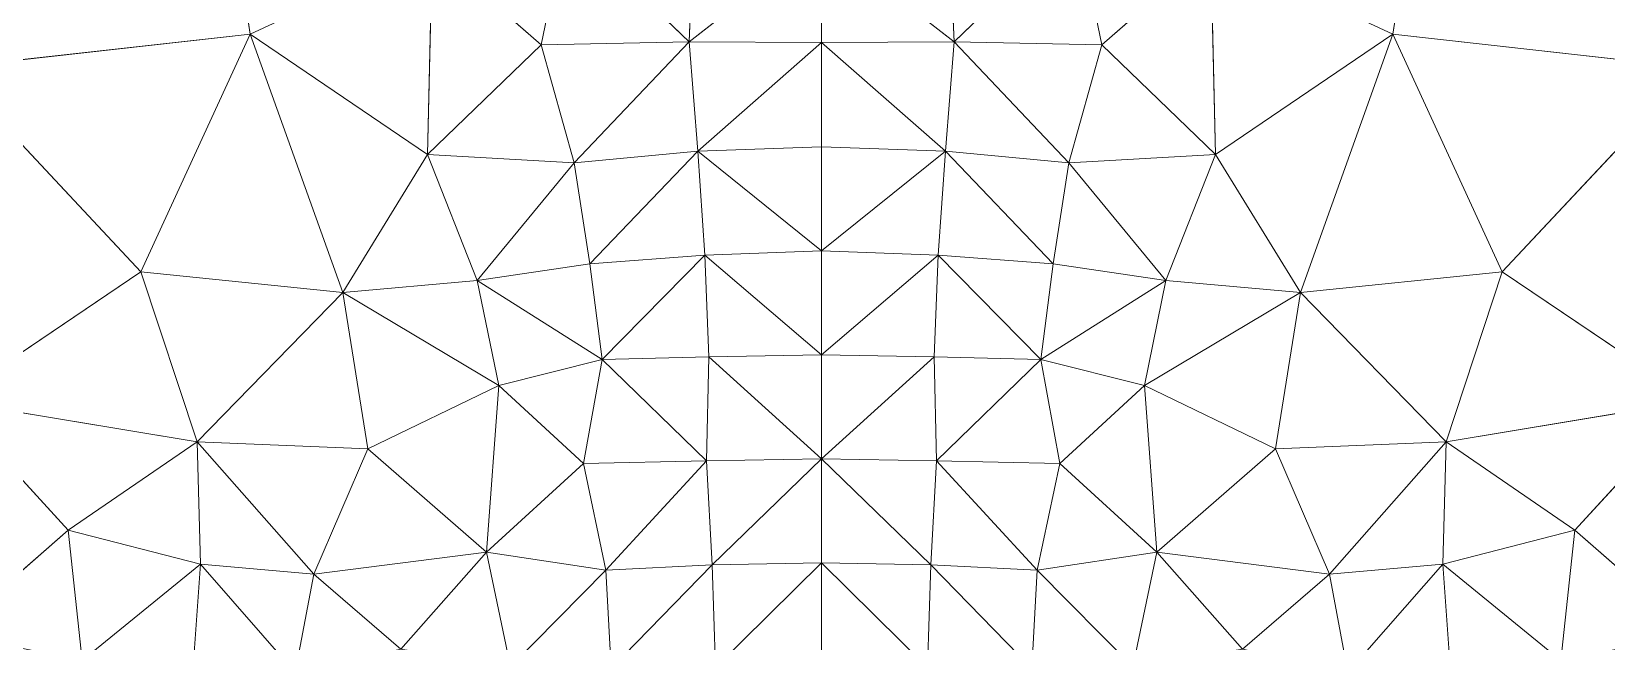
# Model space of a CAD drawing. Header units: metres. Extents: x 0 to 8, y 0 to 4.
# Drawn here: x 1.2734 to 1.7251, y 2.067 to 2.242 of the extents above; entities that cross this region are included whole.
import ezdxf

# ---------------------------------------------------------------- set-up
doc = ezdxf.new("R2010")
doc.units = ezdxf.units.M
doc.header["$MEASUREMENT"] = 0
for name, color, linetype, lineweight in [('DL_FE_MESH', 134, 'Continuous', 0), ('DL_FE_MESH_CELLS_5', 132, 'Continuous', 0), ('DL_FE_MESH_CELLS_6', 132, 'Continuous', 0), ('DL_TOPOLOGY', 7, 'Continuous', 0)]:
    doc.layers.add(name, color=color, linetype=linetype, lineweight=lineweight)

msp = doc.modelspace()

# ---------------------------------------------------------------- linework, layer by layer
at = {"layer": 'DL_FE_MESH'}
for p, q in [((1.33619, 2.24128), (1.32608, 2.30652)), ((1.67392, 2.30652), (1.66381, 2.24128)), ((1.41961, 2.23814), (1.42678, 2.27305)), ((1.462, 2.23905), (1.42678, 2.27305)), ((1.538, 2.23905), (1.57322, 2.27305)), ((1.57322, 2.27305), (1.58039, 2.23814)), ((1.46341, 2.2714), (1.462, 2.23905)), ((1.462, 2.23905), (1.5, 2.26866)), ((1.538, 2.23905), (1.5, 2.26866)), ((1.538, 2.23905), (1.53659, 2.2714)), ((1.33619, 2.24128), (1.38837, 2.26553)), ((1.38837, 2.26553), (1.38702, 2.20674)), ((1.41961, 2.23814), (1.38837, 2.26553)), ((1.61163, 2.26553), (1.58039, 2.23814)), ((1.61298, 2.20674), (1.61163, 2.26553)), ((1.66381, 2.24128), (1.61163, 2.26553)), ((1.25, 2.23162), (1.33619, 2.24128)), ((1.30481, 2.17305), (1.33619, 2.24128)), ((1.36271, 2.16714), (1.33619, 2.24128)), ((1.38702, 2.20674), (1.33619, 2.24128)), ((1.66381, 2.24128), (1.61298, 2.20674)), ((1.66381, 2.24128), (1.63729, 2.16714)), ((1.66381, 2.24128), (1.75, 2.23162)), ((1.66381, 2.24128), (1.69519, 2.17305)), ((1.38702, 2.20674), (1.41961, 2.23814)), ((1.41961, 2.23814), (1.462, 2.23905)), ((1.42906, 2.20431), (1.41961, 2.23814)), ((1.462, 2.23905), (1.42906, 2.20431)), ((1.5, 2.23881), (1.462, 2.23905)), ((1.462, 2.23905), (1.46449, 2.20765)), ((1.46449, 2.20765), (1.5, 2.23881)), ((1.5, 2.23881), (1.538, 2.23905)), ((1.53551, 2.20765), (1.5, 2.23881)), ((1.53551, 2.20765), (1.538, 2.23905)), ((1.58039, 2.23814), (1.538, 2.23905)), ((1.538, 2.23905), (1.57094, 2.20431)), ((1.58039, 2.23814), (1.57094, 2.20431)), ((1.58039, 2.23814), (1.61298, 2.20674)), ((1.30481, 2.17305), (1.25, 2.23162)), ((1.75, 2.23162), (1.69519, 2.17305)), ((1.5, 2.20896), (1.46449, 2.20765)), ((1.5, 2.20896), (1.53551, 2.20765)), ((1.36271, 2.16714), (1.38702, 2.20674)), ((1.40124, 2.17051), (1.38702, 2.20674)), ((1.42906, 2.20431), (1.38702, 2.20674)), ((1.42906, 2.20431), (1.40124, 2.17051)), ((1.42906, 2.20431), (1.46449, 2.20765)), ((1.43359, 2.17538), (1.42906, 2.20431)), ((1.46449, 2.20765), (1.43359, 2.17538)), ((1.46449, 2.20765), (1.5, 2.1791)), ((1.46449, 2.20765), (1.46653, 2.17779)), ((1.53551, 2.20765), (1.5, 2.1791)), ((1.53347, 2.17779), (1.53551, 2.20765)), ((1.57094, 2.20431), (1.53551, 2.20765)), ((1.53551, 2.20765), (1.56641, 2.17538)), ((1.57094, 2.20431), (1.56641, 2.17538)), ((1.61298, 2.20674), (1.57094, 2.20431)), ((1.57094, 2.20431), (1.59876, 2.17051)), ((1.61298, 2.20674), (1.59876, 2.17051)), ((1.61298, 2.20674), (1.63729, 2.16714)), ((1.43359, 2.17538), (1.46653, 2.17779)), ((1.46653, 2.17779), (1.43709, 2.14788)), ((1.5, 2.1791), (1.46653, 2.17779)), ((1.46653, 2.17779), (1.5, 2.14925)), ((1.46653, 2.17779), (1.4677, 2.14861)), ((1.5, 2.1791), (1.53347, 2.17779)), ((1.53347, 2.17779), (1.5, 2.14925)), ((1.5323, 2.14861), (1.53347, 2.17779)), ((1.56641, 2.17538), (1.53347, 2.17779)), ((1.53347, 2.17779), (1.56291, 2.14788)), ((1.25, 2.13606), (1.30481, 2.17305)), ((1.32094, 2.12422), (1.30481, 2.17305)), ((1.30481, 2.17305), (1.36271, 2.16714)), ((1.40124, 2.17051), (1.43359, 2.17538)), ((1.43709, 2.14788), (1.43359, 2.17538)), ((1.56641, 2.17538), (1.56291, 2.14788)), ((1.59876, 2.17051), (1.56641, 2.17538)), ((1.69519, 2.17305), (1.63729, 2.16714)), ((1.69519, 2.17305), (1.67906, 2.12422)), ((1.69519, 2.17305), (1.75, 2.13606)), ((1.36271, 2.16714), (1.40124, 2.17051)), ((1.40742, 2.14041), (1.40124, 2.17051)), ((1.43709, 2.14788), (1.40124, 2.17051)), ((1.56291, 2.14788), (1.59876, 2.17051)), ((1.59876, 2.17051), (1.59258, 2.14041)), ((1.63729, 2.16714), (1.59876, 2.17051)), ((1.36271, 2.16714), (1.32094, 2.12422)), ((1.36986, 2.12226), (1.36271, 2.16714)), ((1.40742, 2.14041), (1.36271, 2.16714)), ((1.59258, 2.14041), (1.63729, 2.16714)), ((1.63729, 2.16714), (1.63014, 2.12226)), ((1.63729, 2.16714), (1.67906, 2.12422)), ((1.40742, 2.14041), (1.43709, 2.14788)), ((1.4317, 2.118), (1.43709, 2.14788)), ((1.43709, 2.14788), (1.4677, 2.14861)), ((1.46701, 2.11885), (1.43709, 2.14788)), ((1.4677, 2.14861), (1.46701, 2.11885)), ((1.5, 2.14925), (1.4677, 2.14861)), ((1.4677, 2.14861), (1.5, 2.1194)), ((1.5, 2.14925), (1.5323, 2.14861)), ((1.5323, 2.14861), (1.5, 2.1194)), ((1.53299, 2.11885), (1.5323, 2.14861)), ((1.56291, 2.14788), (1.5323, 2.14861)), ((1.53299, 2.11885), (1.56291, 2.14788)), ((1.56291, 2.14788), (1.59258, 2.14041)), ((1.56291, 2.14788), (1.5683, 2.118)), ((1.36986, 2.12226), (1.40742, 2.14041)), ((1.40742, 2.14041), (1.40391, 2.09256)), ((1.4317, 2.118), (1.40742, 2.14041)), ((1.59258, 2.14041), (1.5683, 2.118)), ((1.59258, 2.14041), (1.63014, 2.12226)), ((1.59609, 2.09256), (1.59258, 2.14041)), ((1.284, 2.09891), (1.25, 2.13606)), ((1.32094, 2.12422), (1.25, 2.13606)), ((1.67906, 2.12422), (1.75, 2.13606)), ((1.75, 2.13606), (1.716, 2.09891)), ((1.284, 2.09891), (1.32094, 2.12422)), ((1.32188, 2.08911), (1.32094, 2.12422)), ((1.32094, 2.12422), (1.36986, 2.12226)), ((1.35437, 2.08629), (1.32094, 2.12422)), ((1.67906, 2.12422), (1.63014, 2.12226)), ((1.67906, 2.12422), (1.64563, 2.08629)), ((1.67906, 2.12422), (1.67812, 2.08911)), ((1.67906, 2.12422), (1.716, 2.09891)), ((1.35437, 2.08629), (1.36986, 2.12226)), ((1.40391, 2.09256), (1.36986, 2.12226)), ((1.4317, 2.118), (1.46701, 2.11885)), ((1.46701, 2.11885), (1.43814, 2.08745)), ((1.5, 2.1194), (1.46701, 2.11885)), ((1.46701, 2.11885), (1.46867, 2.08894)), ((1.46867, 2.08894), (1.5, 2.1194)), ((1.5, 2.1194), (1.53299, 2.11885)), ((1.53133, 2.08894), (1.5, 2.1194)), ((1.53133, 2.08894), (1.53299, 2.11885)), ((1.5683, 2.118), (1.53299, 2.11885)), ((1.53299, 2.11885), (1.56186, 2.08745)), ((1.63014, 2.12226), (1.59609, 2.09256)), ((1.63014, 2.12226), (1.64563, 2.08629)), ((1.40391, 2.09256), (1.4317, 2.118)), ((1.43814, 2.08745), (1.4317, 2.118)), ((1.5683, 2.118), (1.56186, 2.08745)), ((1.5683, 2.118), (1.59609, 2.09256)), ((1.25, 2.06918), (1.284, 2.09891)), ((1.28799, 2.06147), (1.284, 2.09891)), ((1.284, 2.09891), (1.32188, 2.08911)), ((1.716, 2.09891), (1.67812, 2.08911)), ((1.716, 2.09891), (1.71201, 2.06147)), ((1.716, 2.09891), (1.75, 2.06918)), ((1.40391, 2.09256), (1.35437, 2.08629)), ((1.37932, 2.06473), (1.40391, 2.09256)), ((1.41077, 2.05971), (1.40391, 2.09256)), ((1.40391, 2.09256), (1.43814, 2.08745)), ((1.59609, 2.09256), (1.56186, 2.08745)), ((1.59609, 2.09256), (1.58923, 2.05971)), ((1.59609, 2.09256), (1.64563, 2.08629)), ((1.59609, 2.09256), (1.62068, 2.06473)), ((1.32188, 2.08911), (1.28799, 2.06147)), ((1.31978, 2.05967), (1.32188, 2.08911)), ((1.32188, 2.08911), (1.35437, 2.08629)), ((1.3491, 2.05803), (1.32188, 2.08911)), ((1.43814, 2.08745), (1.41077, 2.05971)), ((1.43814, 2.08745), (1.46867, 2.08894)), ((1.43969, 2.05925), (1.43814, 2.08745)), ((1.46867, 2.08894), (1.43969, 2.05925)), ((1.5, 2.08955), (1.46867, 2.08894)), ((1.46867, 2.08894), (1.46959, 2.0595)), ((1.46959, 2.0595), (1.5, 2.08955)), ((1.5, 2.08955), (1.53133, 2.08894)), ((1.53041, 2.0595), (1.5, 2.08955)), ((1.53041, 2.0595), (1.53133, 2.08894)), ((1.56186, 2.08745), (1.53133, 2.08894)), ((1.53133, 2.08894), (1.56031, 2.05925)), ((1.56186, 2.08745), (1.56031, 2.05925)), ((1.56186, 2.08745), (1.58923, 2.05971)), ((1.67812, 2.08911), (1.64563, 2.08629)), ((1.6509, 2.05803), (1.67812, 2.08911)), ((1.67812, 2.08911), (1.71201, 2.06147)), ((1.67812, 2.08911), (1.68022, 2.05967)), ((1.3491, 2.05803), (1.35437, 2.08629)), ((1.37932, 2.06473), (1.35437, 2.08629)), ((1.64563, 2.08629), (1.62068, 2.06473)), ((1.64563, 2.08629), (1.6509, 2.05803))]:
    msp.add_line(p, q, dxfattribs=at)
at = {"layer": 'DL_FE_MESH_CELLS_5'}
for points in [[(1.61163, 2.26553), (1.66381, 2.24128), (1.67392, 2.30652)], [(1.75, 2.23162), (1.67392, 2.30652), (1.66381, 2.24128)], [(1.75, 2.23162), (1.75, 2.30425), (1.67392, 2.30652)], [(1.538, 2.23905), (1.57322, 2.27305), (1.53659, 2.2714)], [(1.58039, 2.23814), (1.57322, 2.27305), (1.538, 2.23905)], [(1.61163, 2.26553), (1.57322, 2.27305), (1.58039, 2.23814)], [(1.5, 2.26866), (1.538, 2.23905), (1.53659, 2.2714)], [(1.61298, 2.20674), (1.61163, 2.26553), (1.58039, 2.23814)], [(1.66381, 2.24128), (1.61163, 2.26553), (1.61298, 2.20674)], [(1.63729, 2.16714), (1.66381, 2.24128), (1.61298, 2.20674)], [(1.63729, 2.16714), (1.69519, 2.17305), (1.66381, 2.24128)], [(1.75, 2.23162), (1.66381, 2.24128), (1.69519, 2.17305)], [(1.5, 2.23881), (1.53551, 2.20765), (1.538, 2.23905)], [(1.57094, 2.20431), (1.538, 2.23905), (1.53551, 2.20765)], [(1.57094, 2.20431), (1.58039, 2.23814), (1.538, 2.23905)], [(1.61298, 2.20674), (1.58039, 2.23814), (1.57094, 2.20431)], [(1.75, 2.13606), (1.75, 2.23162), (1.69519, 2.17305)], [(1.53551, 2.20765), (1.5, 2.1791), (1.53347, 2.17779)], [(1.56641, 2.17538), (1.53551, 2.20765), (1.53347, 2.17779)], [(1.56641, 2.17538), (1.57094, 2.20431), (1.53551, 2.20765)], [(1.59876, 2.17051), (1.57094, 2.20431), (1.56641, 2.17538)], [(1.59876, 2.17051), (1.61298, 2.20674), (1.57094, 2.20431)], [(1.63729, 2.16714), (1.61298, 2.20674), (1.59876, 2.17051)], [(1.53347, 2.17779), (1.5, 2.14925), (1.5323, 2.14861)], [(1.56291, 2.14788), (1.53347, 2.17779), (1.5323, 2.14861)], [(1.56291, 2.14788), (1.56641, 2.17538), (1.53347, 2.17779)], [(1.56291, 2.14788), (1.59876, 2.17051), (1.56641, 2.17538)], [(1.67906, 2.12422), (1.69519, 2.17305), (1.63729, 2.16714)], [(1.75, 2.13606), (1.69519, 2.17305), (1.67906, 2.12422)], [(1.59258, 2.14041), (1.59876, 2.17051), (1.56291, 2.14788)], [(1.59258, 2.14041), (1.63729, 2.16714), (1.59876, 2.17051)], [(1.63014, 2.12226), (1.63729, 2.16714), (1.59258, 2.14041)], [(1.67906, 2.12422), (1.63729, 2.16714), (1.63014, 2.12226)], [(1.5323, 2.14861), (1.5, 2.1194), (1.53299, 2.11885)], [(1.53299, 2.11885), (1.56291, 2.14788), (1.5323, 2.14861)], [(1.5683, 2.118), (1.56291, 2.14788), (1.53299, 2.11885)], [(1.59258, 2.14041), (1.56291, 2.14788), (1.5683, 2.118)], [(1.59609, 2.09256), (1.59258, 2.14041), (1.5683, 2.118)], [(1.63014, 2.12226), (1.59258, 2.14041), (1.59609, 2.09256)], [(1.75, 2.13606), (1.67906, 2.12422), (1.716, 2.09891)], [(1.75, 2.06918), (1.75, 2.13606), (1.716, 2.09891)], [(1.64563, 2.08629), (1.67906, 2.12422), (1.63014, 2.12226)], [(1.64563, 2.08629), (1.67812, 2.08911), (1.67906, 2.12422)], [(1.716, 2.09891), (1.67906, 2.12422), (1.67812, 2.08911)], [(1.5, 2.1194), (1.53133, 2.08894), (1.53299, 2.11885)], [(1.56186, 2.08745), (1.53299, 2.11885), (1.53133, 2.08894)], [(1.56186, 2.08745), (1.5683, 2.118), (1.53299, 2.11885)], [(1.64563, 2.08629), (1.63014, 2.12226), (1.59609, 2.09256)], [(1.59609, 2.09256), (1.5683, 2.118), (1.56186, 2.08745)], [(1.71201, 2.06147), (1.716, 2.09891), (1.67812, 2.08911)], [(1.75, 2.06918), (1.716, 2.09891), (1.71201, 2.06147)], [(1.58923, 2.05971), (1.59609, 2.09256), (1.56186, 2.08745)], [(1.62068, 2.06473), (1.59609, 2.09256), (1.58923, 2.05971)], [(1.64563, 2.08629), (1.59609, 2.09256), (1.62068, 2.06473)], [(1.5, 2.08955), (1.53041, 2.0595), (1.53133, 2.08894)], [(1.56031, 2.05925), (1.53133, 2.08894), (1.53041, 2.0595)], [(1.56031, 2.05925), (1.56186, 2.08745), (1.53133, 2.08894)], [(1.58923, 2.05971), (1.56186, 2.08745), (1.56031, 2.05925)], [(1.6509, 2.05803), (1.67812, 2.08911), (1.64563, 2.08629)], [(1.68022, 2.05967), (1.67812, 2.08911), (1.6509, 2.05803)], [(1.71201, 2.06147), (1.67812, 2.08911), (1.68022, 2.05967)], [(1.6509, 2.05803), (1.64563, 2.08629), (1.62068, 2.06473)], [(1.75, 2.02819), (1.75, 2.06918), (1.71201, 2.06147)]]:
    msp.add_3dface(points, dxfattribs=at)
at = {"layer": 'DL_FE_MESH_CELLS_5', "invisible_edges": 1}
for points in [[(1.5, 2.26866), (1.5, 2.23881), (1.538, 2.23905)], [(1.5, 2.23881), (1.5, 2.20896), (1.53551, 2.20765)], [(1.5, 2.20896), (1.5, 2.1791), (1.53551, 2.20765)], [(1.5, 2.1791), (1.5, 2.14925), (1.53347, 2.17779)], [(1.5, 2.14925), (1.5, 2.1194), (1.5323, 2.14861)], [(1.5, 2.1194), (1.5, 2.08955), (1.53133, 2.08894)], [(1.5, 2.08955), (1.5, 2.0597), (1.53041, 2.0595)]]:
    msp.add_3dface(points, dxfattribs=at)
at = {"layer": 'DL_FE_MESH_CELLS_6'}
for points in [[(1.32608, 2.30652), (1.25, 2.23162), (1.33619, 2.24128)], [(1.25, 2.30425), (1.25, 2.23162), (1.32608, 2.30652)], [(1.32608, 2.30652), (1.33619, 2.24128), (1.38837, 2.26553)], [(1.38837, 2.26553), (1.41961, 2.23814), (1.42678, 2.27305)], [(1.42678, 2.27305), (1.41961, 2.23814), (1.462, 2.23905)], [(1.42678, 2.27305), (1.462, 2.23905), (1.46341, 2.2714)], [(1.462, 2.23905), (1.5, 2.26866), (1.46341, 2.2714)], [(1.33619, 2.24128), (1.38702, 2.20674), (1.38837, 2.26553)], [(1.38837, 2.26553), (1.38702, 2.20674), (1.41961, 2.23814)], [(1.25, 2.23162), (1.30481, 2.17305), (1.33619, 2.24128)], [(1.33619, 2.24128), (1.30481, 2.17305), (1.36271, 2.16714)], [(1.33619, 2.24128), (1.36271, 2.16714), (1.38702, 2.20674)], [(1.38702, 2.20674), (1.42906, 2.20431), (1.41961, 2.23814)], [(1.41961, 2.23814), (1.42906, 2.20431), (1.462, 2.23905)], [(1.462, 2.23905), (1.42906, 2.20431), (1.46449, 2.20765)], [(1.46449, 2.20765), (1.5, 2.23881), (1.462, 2.23905)], [(1.25, 2.23162), (1.25, 2.13606), (1.30481, 2.17305)], [(1.36271, 2.16714), (1.40124, 2.17051), (1.38702, 2.20674)], [(1.38702, 2.20674), (1.40124, 2.17051), (1.42906, 2.20431)], [(1.42906, 2.20431), (1.40124, 2.17051), (1.43359, 2.17538)], [(1.42906, 2.20431), (1.43359, 2.17538), (1.46449, 2.20765)], [(1.46449, 2.20765), (1.43359, 2.17538), (1.46653, 2.17779)], [(1.5, 2.1791), (1.46449, 2.20765), (1.46653, 2.17779)], [(1.43359, 2.17538), (1.43709, 2.14788), (1.46653, 2.17779)], [(1.46653, 2.17779), (1.43709, 2.14788), (1.4677, 2.14861)], [(1.5, 2.14925), (1.46653, 2.17779), (1.4677, 2.14861)], [(1.30481, 2.17305), (1.25, 2.13606), (1.32094, 2.12422)], [(1.30481, 2.17305), (1.32094, 2.12422), (1.36271, 2.16714)], [(1.40124, 2.17051), (1.43709, 2.14788), (1.43359, 2.17538)], [(1.40124, 2.17051), (1.36271, 2.16714), (1.40742, 2.14041)], [(1.40124, 2.17051), (1.40742, 2.14041), (1.43709, 2.14788)], [(1.36271, 2.16714), (1.32094, 2.12422), (1.36986, 2.12226)], [(1.40742, 2.14041), (1.36271, 2.16714), (1.36986, 2.12226)], [(1.40742, 2.14041), (1.4317, 2.118), (1.43709, 2.14788)], [(1.43709, 2.14788), (1.4317, 2.118), (1.46701, 2.11885)], [(1.43709, 2.14788), (1.46701, 2.11885), (1.4677, 2.14861)], [(1.5, 2.1194), (1.4677, 2.14861), (1.46701, 2.11885)], [(1.36986, 2.12226), (1.40391, 2.09256), (1.40742, 2.14041)], [(1.40742, 2.14041), (1.40391, 2.09256), (1.4317, 2.118)], [(1.25, 2.13606), (1.25, 2.06918), (1.284, 2.09891)], [(1.32094, 2.12422), (1.25, 2.13606), (1.284, 2.09891)], [(1.284, 2.09891), (1.32188, 2.08911), (1.32094, 2.12422)], [(1.35437, 2.08629), (1.32094, 2.12422), (1.32188, 2.08911)], [(1.36986, 2.12226), (1.32094, 2.12422), (1.35437, 2.08629)], [(1.35437, 2.08629), (1.40391, 2.09256), (1.36986, 2.12226)], [(1.4317, 2.118), (1.43814, 2.08745), (1.46701, 2.11885)], [(1.46701, 2.11885), (1.43814, 2.08745), (1.46867, 2.08894)], [(1.46867, 2.08894), (1.5, 2.1194), (1.46701, 2.11885)], [(1.40391, 2.09256), (1.43814, 2.08745), (1.4317, 2.118)], [(1.25, 2.06918), (1.28799, 2.06147), (1.284, 2.09891)], [(1.284, 2.09891), (1.28799, 2.06147), (1.32188, 2.08911)], [(1.35437, 2.08629), (1.37932, 2.06473), (1.40391, 2.09256)], [(1.37932, 2.06473), (1.41077, 2.05971), (1.40391, 2.09256)], [(1.40391, 2.09256), (1.41077, 2.05971), (1.43814, 2.08745)], [(1.32188, 2.08911), (1.28799, 2.06147), (1.31978, 2.05967)], [(1.32188, 2.08911), (1.31978, 2.05967), (1.3491, 2.05803)], [(1.32188, 2.08911), (1.3491, 2.05803), (1.35437, 2.08629)], [(1.43814, 2.08745), (1.41077, 2.05971), (1.43969, 2.05925)], [(1.43814, 2.08745), (1.43969, 2.05925), (1.46867, 2.08894)], [(1.46867, 2.08894), (1.43969, 2.05925), (1.46959, 2.0595)], [(1.46959, 2.0595), (1.5, 2.08955), (1.46867, 2.08894)], [(1.35437, 2.08629), (1.3491, 2.05803), (1.37932, 2.06473)], [(1.25, 2.06918), (1.25, 2.02819), (1.28799, 2.06147)]]:
    msp.add_3dface(points, dxfattribs=at)
at = {"layer": 'DL_FE_MESH_CELLS_6', "invisible_edges": 1}
for points in [[(1.5, 2.23881), (1.5, 2.26866), (1.462, 2.23905)], [(1.5, 2.20896), (1.5, 2.23881), (1.46449, 2.20765)], [(1.5, 2.1791), (1.5, 2.20896), (1.46449, 2.20765)], [(1.5, 2.14925), (1.5, 2.1791), (1.46653, 2.17779)], [(1.5, 2.1194), (1.5, 2.14925), (1.4677, 2.14861)], [(1.5, 2.08955), (1.5, 2.1194), (1.46867, 2.08894)], [(1.5, 2.0597), (1.5, 2.08955), (1.46959, 2.0595)]]:
    msp.add_3dface(points, dxfattribs=at)
at = {"layer": 'DL_TOPOLOGY'}
msp.add_line((1.5, 4), (1.5, 2), dxfattribs=at)

doc.saveas('drawing.dxf')
